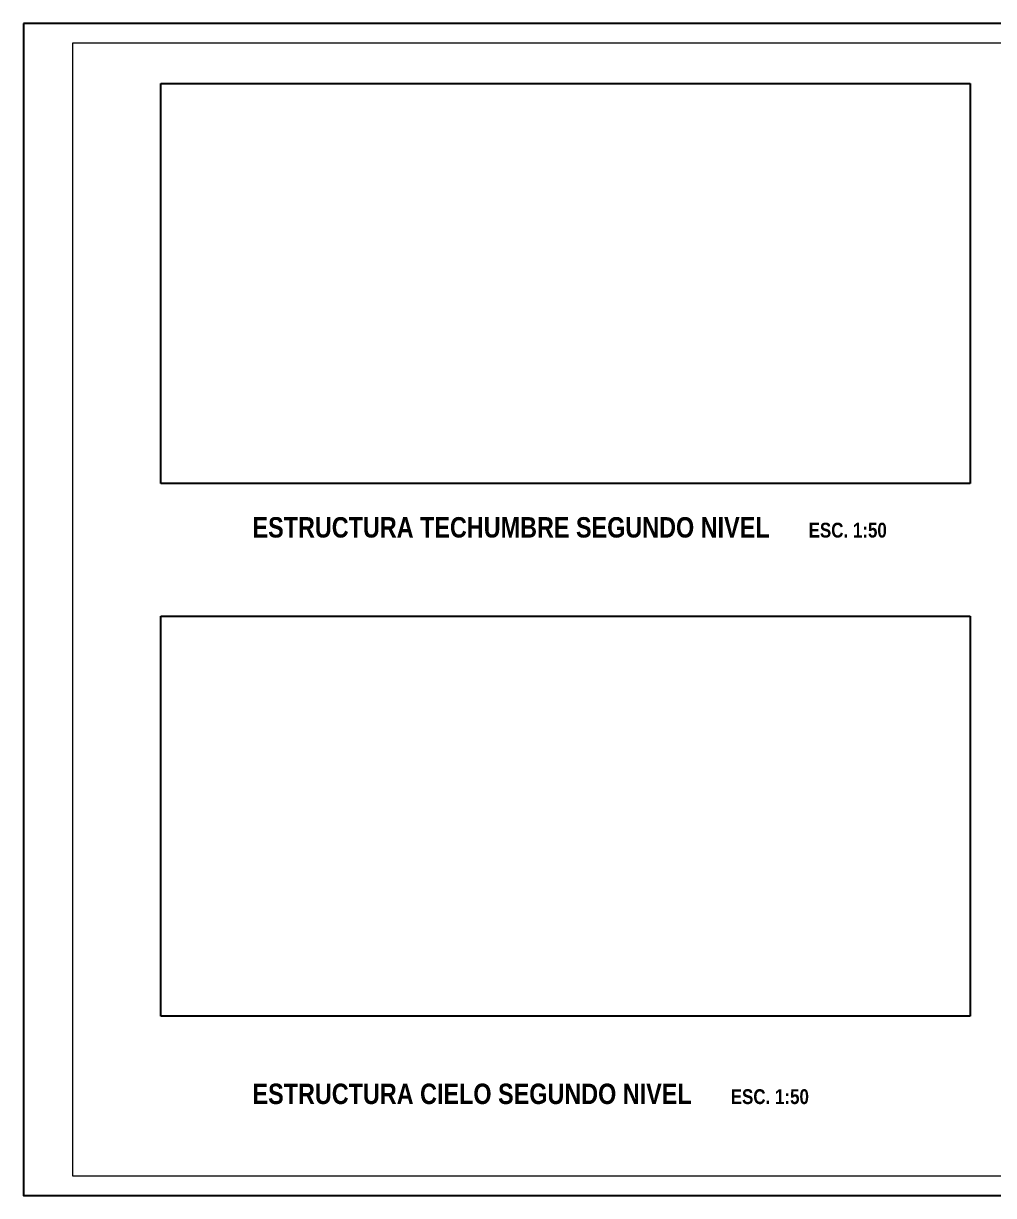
# Model space of a CAD drawing. Header units: millimetres. Extents: x 16 to 499, y 22 to 82.
# Drawn here: x 16.2 to 65.4, y 22.2 to 81.6 of the extents above; entities that cross this region are included whole.
import ezdxf

# ---------------------------------------------------------------- set-up
doc = ezdxf.new("R2010")
doc.units = ezdxf.units.MM
doc.layers.add('08', color=8, linetype='Continuous')
doc.layers.add('MUROS', color=7, linetype='Continuous', lineweight=18)
doc.styles.add('1', font='romans.shx', dxfattribs={"height": 40})
picture_1 = doc.add_image_def('image1.jpg', size_in_pixel=(9680, 4786))
picture_2 = doc.add_image_def('image2.jpg', size_in_pixel=(9680, 4786))

msp = doc.modelspace()

# ---------------------------------------------------------------- linework, layer by layer
at = {"layer": '08', "linetype": 'Continuous'}
msp.add_lwpolyline([(16.224, 81.63), (16.224, 22.23), (133.626, 22.23), (133.626, 81.63), (16.224, 81.63)], dxfattribs=at)
at = {"layer": 'MUROS', "color": 4, "linetype": 'Continuous', "lineweight": 0}
msp.add_lwpolyline([(18.709, 80.63), (18.709, 23.23), (132.378, 23.23), (132.378, 80.63)], close=True, dxfattribs=at)

# ---------------------------------------------------------------- texts
at = {"color": 251, "char_height": 1.0348, "width": 35.82462, "attachment_point": 1, "style": '1'}
for s, insert in [('{\\fSwis721 Cn BT|b1|i0|c0|p34; \\C4;ESTRUCTURA TECHUMBRE SEGUNDO NIVEL      \\H0.72478x;ESC. 1:50}', (27.502, 56.611)), ('{\\fSwis721 Cn BT|b1|i0|c0|p34; \\C4;ESTRUCTURA CIELO SEGUNDO NIVEL      \\H0.72478x;ESC. 1:50}', (27.502, 27.903))]:
    msp.add_mtext(s, dxfattribs=dict(at, insert=insert))

# ---------------------------------------------------------------- pictures from other files: only their frames are drawn
at = {"color": 2}
image = msp.add_image(picture_2, insert=(23.184, 58.312), size_in_units=(41.017, 20.28), dxfattribs=at)
image.dxf.flags = 7
image = msp.add_image(picture_1, insert=(23.184, 31.317), size_in_units=(41.017, 20.28), dxfattribs=at)
image.dxf.flags = 7

doc.saveas('drawing.dxf')
